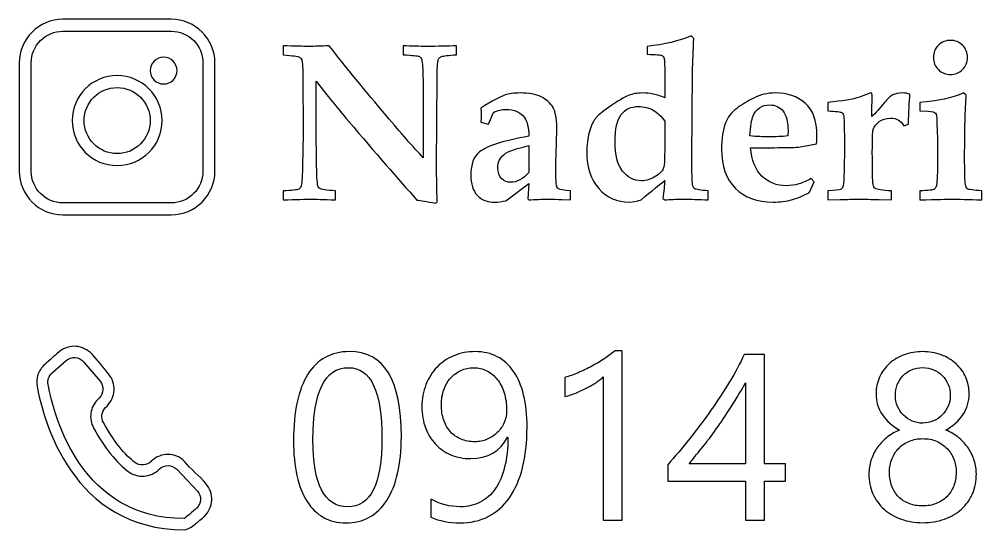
# Model space of a CAD drawing. Header units: millimetres. Extents: x -87 to 87, y -42 to 40.
# Drawn here: x -14.39 to 9.77, y -40.24 to -27.42 of the extents above; entities that cross this region are included whole.
import ezdxf

# ---------------------------------------------------------------- set-up
doc = ezdxf.new("R2010")
doc.units = ezdxf.units.MM
doc.header["$MEASUREMENT"] = 0
doc.layers.add('Layer 1', color=7, linetype='Continuous')

msp = doc.modelspace()

# ---------------------------------------------------------------- linework, layer by layer
at = {"layer": 'Layer 1', "color": 250}
for points, knots in [([(-10.5775, -32.3284), (-10.5775, -32.3284), (-13.2935, -32.3284), (-13.2935, -32.3284), (-13.5957, -32.3284), (-13.8701, -32.2052), (-14.0687, -32.007), (-14.2675, -31.8084), (-14.3909, -31.5338), (-14.3909, -31.2316), (-14.3909, -31.2316), (-14.3909, -28.5155), (-14.3909, -28.5155), (-14.3909, -28.2123), (-14.2677, -27.9375), (-14.0693, -27.7392), (-13.8705, -27.5406), (-13.5957, -27.4174), (-13.2935, -27.4174), (-13.2935, -27.4174), (-10.5775, -27.4174), (-10.5775, -27.4174), (-10.2749, -27.4174), (-10.0004, -27.5406), (-9.8019, -27.7389), (-9.6029, -27.938), (-9.48, -28.2128), (-9.48, -28.5155), (-9.48, -28.5155), (-9.48, -31.2316), (-9.48, -31.2316), (-9.48, -31.5342), (-9.6031, -31.8087), (-9.8015, -32.007), (-10.0005, -32.2054), (-10.2749, -32.3284), (-10.5775, -32.3284)], [0, 0, 0, 0, 0.0833333, 0.0833333, 0.0833333, 0.1666667, 0.1666667, 0.1666667, 0.25, 0.25, 0.25, 0.3333333, 0.3333333, 0.3333333, 0.4166667, 0.4166667, 0.4166667, 0.5, 0.5, 0.5, 0.5833333, 0.5833333, 0.5833333, 0.6666667, 0.6666667, 0.6666667, 0.75, 0.75, 0.75, 0.8333333, 0.8333333, 0.8333333, 0.9166667, 0.9166667, 0.9166667, 1, 1, 1, 1]), ([(-13.2935, -32.0286), (-13.2935, -32.0286), (-10.5775, -32.0286), (-10.5775, -32.0286), (-10.357, -32.0286), (-10.1573, -31.9395), (-10.0132, -31.7954), (-9.8692, -31.651), (-9.7796, -31.4515), (-9.7796, -31.2316), (-9.7796, -31.2316), (-9.7796, -28.5155), (-9.7796, -28.5155), (-9.7796, -28.2948), (-9.8689, -28.0947), (-10.013, -27.9506), (-10.1571, -27.8065), (-10.357, -27.7171), (-10.5775, -27.7171), (-10.5775, -27.7171), (-13.2935, -27.7171), (-13.2935, -27.7171), (-13.514, -27.7171), (-13.7135, -27.8065), (-13.8575, -27.9504), (-14.0016, -28.0952), (-14.0912, -28.295), (-14.0912, -28.5155), (-14.0912, -28.5155), (-14.0912, -31.2316), (-14.0912, -31.2316), (-14.0912, -31.4519), (-14.0018, -31.6512), (-13.8578, -31.7952), (-13.7137, -31.939), (-13.5139, -32.0286), (-13.2935, -32.0286)], [0, 0, 0, 0, 0.0833333, 0.0833333, 0.0833333, 0.1666667, 0.1666667, 0.1666667, 0.25, 0.25, 0.25, 0.3333333, 0.3333333, 0.3333333, 0.4166667, 0.4166667, 0.4166667, 0.5, 0.5, 0.5, 0.5833333, 0.5833333, 0.5833333, 0.6666667, 0.6666667, 0.6666667, 0.75, 0.75, 0.75, 0.8333333, 0.8333333, 0.8333333, 0.9166667, 0.9166667, 0.9166667, 1, 1, 1, 1]), ([(1.8127, -29.3868), (1.8127, -29.3868), (1.8127, -28.9122), (1.8127, -28.9122), (1.8127, -28.6175), (1.8061, -28.4461), (1.7939, -28.3991), (1.7844, -28.3642), (1.7666, -28.3397), (1.7392, -28.3265), (1.7129, -28.3124), (1.5886, -28.303), (1.3664, -28.2974), (1.3664, -28.2974), (1.3664, -28.0996), (1.3664, -28.0996), (1.8052, -28.0516), (2.1724, -27.9631), (2.4699, -27.8341), (2.4699, -27.8341), (2.5415, -27.9), (2.5415, -27.9), (2.5236, -28.1966), (2.5132, -28.4772), (2.5095, -28.7418), (2.5095, -28.7418), (2.4906, -30.9075), (2.4906, -30.9075), (2.4906, -31.27), (2.4972, -31.4903), (2.5104, -31.5694), (2.517, -31.6193), (2.5358, -31.6532), (2.5641, -31.673), (2.5923, -31.6918), (2.7053, -31.7097), (2.9031, -31.7267), (2.9031, -31.7267), (2.9031, -31.9526), (2.9031, -31.9526), (2.678, -31.9413), (2.4577, -31.9357), (2.2439, -31.9357), (2.0886, -31.9357), (1.9436, -31.9413), (1.8089, -31.9526), (1.8089, -31.9526), (1.7618, -31.9197), (1.7618, -31.9197), (1.7854, -31.7333), (1.8023, -31.5835), (1.8127, -31.4696), (1.6875, -31.5628), (1.4878, -31.7238), (1.2148, -31.9517), (1.1093, -31.9903), (1.0114, -32.0091), (0.9191, -32.0091), (0.614, -32.0091), (0.3598, -31.8952), (0.1574, -31.6683), (-0.046, -31.4414), (-0.1477, -31.1391), (-0.1477, -30.7615), (-0.1477, -30.5779), (-0.127, -30.4112), (-0.0856, -30.2615), (-0.0441, -30.1109), (0.0048, -29.9988), (0.0604, -29.9235), (0.1169, -29.8472), (0.2289, -29.7512), (0.3984, -29.6335), (0.6282, -29.4734), (0.7958, -29.3727), (0.9012, -29.3312), (1.0067, -29.2898), (1.1225, -29.2691), (1.2477, -29.2691), (1.3372, -29.2691), (1.4295, -29.2785), (1.5236, -29.2983), (1.6168, -29.3171), (1.7138, -29.3463), (1.8127, -29.3868)], [0, 0, 0, 0, 0.0357143, 0.0357143, 0.0357143, 0.0714286, 0.0714286, 0.0714286, 0.1071429, 0.1071429, 0.1071429, 0.1428571, 0.1428571, 0.1428571, 0.1785714, 0.1785714, 0.1785714, 0.2142857, 0.2142857, 0.2142857, 0.25, 0.25, 0.25, 0.2857143, 0.2857143, 0.2857143, 0.3214286, 0.3214286, 0.3214286, 0.3571429, 0.3571429, 0.3571429, 0.3928571, 0.3928571, 0.3928571, 0.4285714, 0.4285714, 0.4285714, 0.4642857, 0.4642857, 0.4642857, 0.5, 0.5, 0.5, 0.5357143, 0.5357143, 0.5357143, 0.5714286, 0.5714286, 0.5714286, 0.6071429, 0.6071429, 0.6071429, 0.6428571, 0.6428571, 0.6428571, 0.6785714, 0.6785714, 0.6785714, 0.7142857, 0.7142857, 0.7142857, 0.75, 0.75, 0.75, 0.7857143, 0.7857143, 0.7857143, 0.8214286, 0.8214286, 0.8214286, 0.8571429, 0.8571429, 0.8571429, 0.8928571, 0.8928571, 0.8928571, 0.9285714, 0.9285714, 0.9285714, 0.9642857, 0.9642857, 0.9642857, 1, 1, 1, 1]), ([(8.9839, -27.9471), (9.1016, -27.9471), (9.2024, -27.9885), (9.2862, -28.0723), (9.37, -28.1561), (9.4114, -28.2578), (9.4114, -28.3774), (9.4114, -28.496), (9.37, -28.5968), (9.2862, -28.6806), (9.2024, -28.7644), (9.1007, -28.8058), (8.9811, -28.8058), (8.8625, -28.8058), (8.7617, -28.7644), (8.6779, -28.6806), (8.5941, -28.5968), (8.5527, -28.496), (8.5527, -28.3774), (8.5527, -28.2578), (8.5941, -28.1561), (8.6779, -28.0723), (8.7617, -27.9885), (8.8634, -27.9471), (8.9839, -27.9471)], [0, 0, 0, 0, 0.125, 0.125, 0.125, 0.25, 0.25, 0.25, 0.375, 0.375, 0.375, 0.5, 0.5, 0.5, 0.625, 0.625, 0.625, 0.75, 0.75, 0.75, 0.875, 0.875, 0.875, 1, 1, 1, 1]), ([(-7.7689, -31.9526), (-7.7689, -31.9526), (-7.7689, -31.7267), (-7.7689, -31.7267), (-7.5458, -31.7172), (-7.4149, -31.7022), (-7.3763, -31.6824), (-7.3508, -31.6673), (-7.332, -31.6438), (-7.3188, -31.6108), (-7.2991, -31.5666), (-7.2859, -31.4103), (-7.2812, -31.1429), (-7.2708, -30.7003), (-7.2661, -30.3661), (-7.2661, -30.141), (-7.2661, -30.141), (-7.2717, -28.9697), (-7.2717, -28.9697), (-7.2717, -28.6599), (-7.2812, -28.481), (-7.3019, -28.4329), (-7.3122, -28.4056), (-7.3301, -28.3849), (-7.3537, -28.3727), (-7.3904, -28.3501), (-7.5288, -28.3294), (-7.7689, -28.3087), (-7.7689, -28.3087), (-7.7689, -28.0827), (-7.7689, -28.0827), (-7.4827, -28.094), (-7.2699, -28.0996), (-7.1324, -28.0996), (-6.9799, -28.0996), (-6.8066, -28.094), (-6.6126, -28.0827), (-6.188, -28.6241), (-5.7078, -29.2126), (-5.172, -29.8463), (-4.8151, -30.271), (-4.5082, -30.6203), (-4.2492, -30.8971), (-4.2492, -30.8971), (-4.2492, -29.8002), (-4.2492, -29.8002), (-4.2492, -29.384), (-4.253, -29.0252), (-4.2605, -28.7239), (-4.268, -28.545), (-4.2822, -28.4348), (-4.3048, -28.3943), (-4.3161, -28.3727), (-4.3358, -28.3567), (-4.365, -28.3473), (-4.3952, -28.3378), (-4.5242, -28.3256), (-4.752, -28.3087), (-4.752, -28.3087), (-4.752, -28.0827), (-4.752, -28.0827), (-4.5524, -28.094), (-4.3537, -28.0996), (-4.1551, -28.0996), (-3.8839, -28.0996), (-3.6391, -28.094), (-3.4187, -28.0827), (-3.4187, -28.0827), (-3.4187, -28.3087), (-3.4187, -28.3087), (-3.624, -28.3218), (-3.7473, -28.336), (-3.7888, -28.3529), (-3.8133, -28.3623), (-3.8321, -28.3746), (-3.8471, -28.3915), (-3.8613, -28.4085), (-3.8726, -28.4292), (-3.8801, -28.4555), (-3.8923, -28.4998), (-3.8999, -28.641), (-3.9018, -28.8811), (-3.9018, -28.8811), (-3.9102, -29.9875), (-3.9102, -29.9875), (-3.9102, -29.9875), (-3.9159, -31.1014), (-3.9159, -31.1014), (-3.9159, -31.4009), (-3.9102, -31.6994), (-3.8989, -31.9978), (-3.8989, -31.9978), (-3.9347, -32.0365), (-3.9347, -32.0365), (-4.1588, -31.996), (-4.3161, -31.9696), (-4.4083, -31.9564), (-4.881, -31.4329), (-5.4516, -30.7747), (-6.1202, -29.9838), (-6.4582, -29.5826), (-6.7303, -29.2455), (-6.9384, -28.9725), (-6.9384, -28.9725), (-6.9384, -30.045), (-6.9384, -30.045), (-6.9384, -30.3369), (-6.9347, -30.689), (-6.9271, -31.1005), (-6.9215, -31.4037), (-6.9092, -31.5788), (-6.8885, -31.625), (-6.881, -31.6447), (-6.8678, -31.6608), (-6.848, -31.6711), (-6.8132, -31.6918), (-6.6814, -31.7097), (-6.4526, -31.7267), (-6.4526, -31.7267), (-6.4526, -31.9526), (-6.4526, -31.9526), (-6.7482, -31.9413), (-6.9601, -31.9357), (-7.0872, -31.9357), (-7.1936, -31.9357), (-7.4205, -31.9413), (-7.7689, -31.9526)], [0, 0, 0, 0, 0.0238095, 0.0238095, 0.0238095, 0.047619, 0.047619, 0.047619, 0.0714286, 0.0714286, 0.0714286, 0.0952381, 0.0952381, 0.0952381, 0.1190476, 0.1190476, 0.1190476, 0.1428571, 0.1428571, 0.1428571, 0.1666667, 0.1666667, 0.1666667, 0.1904762, 0.1904762, 0.1904762, 0.2142857, 0.2142857, 0.2142857, 0.2380952, 0.2380952, 0.2380952, 0.2619048, 0.2619048, 0.2619048, 0.2857143, 0.2857143, 0.2857143, 0.3095238, 0.3095238, 0.3095238, 0.3333333, 0.3333333, 0.3333333, 0.3571429, 0.3571429, 0.3571429, 0.3809524, 0.3809524, 0.3809524, 0.4047619, 0.4047619, 0.4047619, 0.4285714, 0.4285714, 0.4285714, 0.452381, 0.452381, 0.452381, 0.4761905, 0.4761905, 0.4761905, 0.5, 0.5, 0.5, 0.5238095, 0.5238095, 0.5238095, 0.547619, 0.547619, 0.547619, 0.5714286, 0.5714286, 0.5714286, 0.5952381, 0.5952381, 0.5952381, 0.6190476, 0.6190476, 0.6190476, 0.6428571, 0.6428571, 0.6428571, 0.6666667, 0.6666667, 0.6666667, 0.6904762, 0.6904762, 0.6904762, 0.7142857, 0.7142857, 0.7142857, 0.7380952, 0.7380952, 0.7380952, 0.7619048, 0.7619048, 0.7619048, 0.7857143, 0.7857143, 0.7857143, 0.8095238, 0.8095238, 0.8095238, 0.8333333, 0.8333333, 0.8333333, 0.8571429, 0.8571429, 0.8571429, 0.8809524, 0.8809524, 0.8809524, 0.9047619, 0.9047619, 0.9047619, 0.9285714, 0.9285714, 0.9285714, 0.952381, 0.952381, 0.952381, 0.9761905, 0.9761905, 0.9761905, 1, 1, 1, 1]), ([(-10.4314, -28.7058), (-10.4314, -28.7984), (-10.4695, -28.8829), (-10.5302, -28.9436), (-10.5908, -29.0044), (-10.675, -29.0424), (-10.768, -29.0424), (-10.8606, -29.0424), (-10.945, -29.0044), (-11.0056, -28.9436), (-11.0663, -28.8829), (-11.1044, -28.7984), (-11.1044, -28.7058), (-11.1044, -28.6134), (-11.0665, -28.5286), (-11.0058, -28.468), (-10.9444, -28.4074), (-10.8606, -28.3695), (-10.768, -28.3695), (-10.6752, -28.3695), (-10.5908, -28.4073), (-10.5302, -28.468), (-10.4695, -28.5286), (-10.4314, -28.6129), (-10.4314, -28.7058)], [0, 0, 0, 0, 0.125, 0.125, 0.125, 0.25, 0.25, 0.25, 0.375, 0.375, 0.375, 0.5, 0.5, 0.5, 0.625, 0.625, 0.625, 0.75, 0.75, 0.75, 0.875, 0.875, 0.875, 1, 1, 1, 1]), ([(-10.8047, -29.9613), (-10.8047, -30.2733), (-10.9312, -30.5558), (-11.1353, -30.7599), (-11.3403, -30.9639), (-11.6229, -31.0906), (-11.9344, -31.0906), (-12.2461, -31.0906), (-12.5289, -30.9639), (-12.7329, -30.7599), (-12.937, -30.5558), (-13.0635, -30.2733), (-13.0635, -29.9613), (-13.0635, -29.6495), (-12.937, -29.3671), (-12.7329, -29.163), (-12.5289, -28.959), (-12.2461, -28.8324), (-11.9344, -28.8324), (-11.6224, -28.8324), (-11.3396, -28.9588), (-11.1353, -29.163), (-10.9312, -29.3676), (-10.8047, -29.65), (-10.8047, -29.9613)], [0, 0, 0, 0, 0.125, 0.125, 0.125, 0.25, 0.25, 0.25, 0.375, 0.375, 0.375, 0.5, 0.5, 0.5, 0.625, 0.625, 0.625, 0.75, 0.75, 0.75, 0.875, 0.875, 0.875, 1, 1, 1, 1]), ([(-11.3469, -30.5482), (-11.1973, -30.3981), (-11.1044, -30.1907), (-11.1044, -29.9613), (-11.1044, -29.7318), (-11.1971, -29.5244), (-11.3466, -29.3749), (-11.4972, -29.2249), (-11.7051, -29.1322), (-11.9344, -29.1322), (-12.1635, -29.1322), (-12.3711, -29.2251), (-12.5211, -29.3749), (-12.6709, -29.5247), (-12.7638, -29.732), (-12.7638, -29.9613), (-12.7638, -30.1907), (-12.6709, -30.3981), (-12.5211, -30.548), (-12.3711, -30.6978), (-12.1635, -30.7908), (-11.9344, -30.7908), (-11.7049, -30.7908), (-11.4969, -30.698), (-11.3469, -30.5482)], [0, 0, 0, 0, 0.125, 0.125, 0.125, 0.25, 0.25, 0.25, 0.375, 0.375, 0.375, 0.5, 0.5, 0.5, 0.625, 0.625, 0.625, 0.75, 0.75, 0.75, 0.875, 0.875, 0.875, 1, 1, 1, 1]), ([(-0.5545, -31.7267), (-0.5545, -31.7267), (-0.5545, -31.9526), (-0.5545, -31.9526), (-0.5545, -31.9526), (-0.7682, -31.9442), (-0.7682, -31.9442), (-0.8812, -31.9385), (-0.9933, -31.9357), (-1.1063, -31.9357), (-1.2805, -31.9357), (-1.4452, -31.9413), (-1.6005, -31.9526), (-1.6005, -31.9526), (-1.6278, -31.9225), (-1.6278, -31.9225), (-1.6278, -31.9225), (-1.5996, -31.5421), (-1.5996, -31.5421), (-1.5996, -31.5421), (-2.1739, -31.9734), (-2.1739, -31.9734), (-2.2766, -31.9969), (-2.3679, -32.0091), (-2.447, -32.0091), (-2.641, -32.0091), (-2.7916, -31.9508), (-2.898, -31.8349), (-3.0044, -31.7191), (-3.0572, -31.5506), (-3.0572, -31.3274), (-3.0572, -31.0534), (-2.9847, -30.8604), (-2.8397, -30.7483), (-2.6532, -30.6015), (-2.2399, -30.4696), (-1.5996, -30.3538), (-1.6033, -30.1372), (-1.641, -29.98), (-1.7116, -29.883), (-1.8124, -29.7484), (-1.9677, -29.6815), (-2.1777, -29.6815), (-2.2276, -29.6815), (-2.2775, -29.6872), (-2.3302, -29.6994), (-2.382, -29.7116), (-2.4348, -29.7295), (-2.4875, -29.7559), (-2.4875, -29.7559), (-2.6108, -30.0487), (-2.6108, -30.0487), (-2.6108, -30.0487), (-2.8029, -30.0017), (-2.8029, -30.0017), (-2.8029, -30.0017), (-2.7973, -29.8783), (-2.7973, -29.8783), (-2.7973, -29.8783), (-2.8001, -29.7568), (-2.8001, -29.7568), (-2.8001, -29.7568), (-2.8029, -29.6467), (-2.8029, -29.6467), (-2.5214, -29.4725), (-2.3189, -29.3623), (-2.1956, -29.319), (-2.1061, -29.286), (-1.9809, -29.2691), (-1.8208, -29.2691), (-1.6033, -29.2691), (-1.4274, -29.302), (-1.2908, -29.367), (-1.1552, -29.4329), (-1.0554, -29.5214), (-0.9933, -29.6344), (-0.9302, -29.7465), (-0.8991, -29.9103), (-0.8991, -30.1259), (-0.8991, -30.2163), (-0.9029, -30.3774), (-0.9104, -30.6099), (-0.9179, -30.8491), (-0.9217, -31.0421), (-0.9217, -31.1871), (-0.9217, -31.4178), (-0.9151, -31.5581), (-0.9019, -31.608), (-0.8954, -31.6372), (-0.8775, -31.6598), (-0.8483, -31.6768), (-0.82, -31.6937), (-0.7221, -31.7097), (-0.5545, -31.7267)], [0, 0, 0, 0, 0.0322581, 0.0322581, 0.0322581, 0.0645161, 0.0645161, 0.0645161, 0.0967742, 0.0967742, 0.0967742, 0.1290323, 0.1290323, 0.1290323, 0.1612903, 0.1612903, 0.1612903, 0.1935484, 0.1935484, 0.1935484, 0.2258065, 0.2258065, 0.2258065, 0.2580645, 0.2580645, 0.2580645, 0.2903226, 0.2903226, 0.2903226, 0.3225806, 0.3225806, 0.3225806, 0.3548387, 0.3548387, 0.3548387, 0.3870968, 0.3870968, 0.3870968, 0.4193548, 0.4193548, 0.4193548, 0.4516129, 0.4516129, 0.4516129, 0.483871, 0.483871, 0.483871, 0.516129, 0.516129, 0.516129, 0.5483871, 0.5483871, 0.5483871, 0.5806452, 0.5806452, 0.5806452, 0.6129032, 0.6129032, 0.6129032, 0.6451613, 0.6451613, 0.6451613, 0.6774194, 0.6774194, 0.6774194, 0.7096774, 0.7096774, 0.7096774, 0.7419355, 0.7419355, 0.7419355, 0.7741935, 0.7741935, 0.7741935, 0.8064516, 0.8064516, 0.8064516, 0.8387097, 0.8387097, 0.8387097, 0.8709677, 0.8709677, 0.8709677, 0.9032258, 0.9032258, 0.9032258, 0.9354839, 0.9354839, 0.9354839, 0.9677419, 0.9677419, 0.9677419, 1, 1, 1, 1]), ([(5.484, -31.4169), (5.484, -31.4169), (5.5631, -31.4979), (5.5631, -31.4979), (5.5631, -31.4979), (5.4398, -31.7615), (5.4398, -31.7615), (5.307, -31.8444), (5.1648, -31.9056), (5.0132, -31.947), (4.8616, -31.9884), (4.7006, -32.0091), (4.5292, -32.0091), (4.1281, -32.0091), (3.8127, -31.8924), (3.582, -31.6598), (3.3513, -31.4272), (3.2355, -31.1005), (3.2355, -30.6787), (3.2355, -30.4122), (3.2694, -30.1919), (3.3372, -30.0167), (3.3927, -29.8755), (3.4831, -29.7578), (3.6093, -29.6636), (3.7355, -29.5695), (3.8805, -29.4809), (4.0453, -29.3962), (4.21, -29.3115), (4.3908, -29.2691), (4.5876, -29.2691), (4.8899, -29.2691), (5.1385, -29.3538), (5.3353, -29.5224), (5.532, -29.6909), (5.6309, -29.9621), (5.6309, -30.3359), (5.6309, -30.3821), (5.6271, -30.4517), (5.6196, -30.5459), (5.6196, -30.5459), (5.1676, -30.6278), (5.1676, -30.6278), (5.0283, -30.6372), (4.8268, -30.6419), (4.5622, -30.6419), (4.5622, -30.6419), (3.9643, -30.6419), (3.9643, -30.6419), (3.9916, -30.9583), (4.0867, -31.1965), (4.2486, -31.3566), (4.4097, -31.5167), (4.6159, -31.5967), (4.8663, -31.5967), (4.9709, -31.5967), (5.0744, -31.5817), (5.178, -31.5515), (5.2806, -31.5205), (5.3823, -31.4762), (5.484, -31.4169)], [0, 0, 0, 0, 0.05, 0.05, 0.05, 0.1, 0.1, 0.1, 0.15, 0.15, 0.15, 0.2, 0.2, 0.2, 0.25, 0.25, 0.25, 0.3, 0.3, 0.3, 0.35, 0.35, 0.35, 0.4, 0.4, 0.4, 0.45, 0.45, 0.45, 0.5, 0.5, 0.5, 0.55, 0.55, 0.55, 0.6, 0.6, 0.6, 0.65, 0.65, 0.65, 0.7, 0.7, 0.7, 0.75, 0.75, 0.75, 0.8, 0.8, 0.8, 0.85, 0.85, 0.85, 0.9, 0.9, 0.9, 0.95, 0.95, 0.95, 1, 1, 1, 1]), ([(5.9021, -31.9526), (5.9021, -31.9526), (5.9021, -31.7267), (5.9021, -31.7267), (6.0876, -31.7172), (6.194, -31.7069), (6.2213, -31.6937), (6.243, -31.6824), (6.2608, -31.6655), (6.2731, -31.641), (6.2938, -31.5967), (6.3051, -31.4997), (6.3089, -31.3491), (6.3164, -31.0798), (6.3202, -30.8359), (6.3202, -30.6146), (6.3202, -30.19), (6.3145, -29.9376), (6.3032, -29.8595), (6.2985, -29.8133), (6.2816, -29.7804), (6.2543, -29.7606), (6.2269, -29.7418), (6.1092, -29.7286), (5.9021, -29.7211), (5.9021, -29.7211), (5.9021, -29.5064), (5.9021, -29.5064), (6.2731, -29.4706), (6.5386, -29.4273), (6.6987, -29.3755), (6.6987, -29.3755), (6.9821, -29.2691), (6.9821, -29.2691), (7.0075, -29.2691), (7.0207, -29.287), (7.0207, -29.3218), (7.0207, -29.3218), (7.0188, -29.3604), (7.0188, -29.3604), (7.0122, -29.4762), (7.0094, -29.6429), (7.0094, -29.8604), (7.1026, -29.77), (7.2053, -29.6561), (7.3183, -29.5177), (7.4021, -29.415), (7.4755, -29.3472), (7.5377, -29.3162), (7.5998, -29.2851), (7.6827, -29.2691), (7.7862, -29.2691), (7.8446, -29.2691), (7.9039, -29.2794), (7.9642, -29.2992), (7.9473, -29.4838), (7.936, -29.7342), (7.9303, -30.0516), (7.9303, -30.0516), (7.8079, -30.0949), (7.8079, -30.0949), (7.7655, -30.0233), (7.7194, -29.9734), (7.6695, -29.9452), (7.6196, -29.916), (7.5546, -29.9018), (7.4746, -29.9018), (7.3653, -29.9018), (7.2712, -29.9301), (7.193, -29.9875), (7.1149, -30.045), (7.064, -30.1099), (7.0424, -30.1843), (7.0282, -30.2389), (7.0207, -30.4273), (7.0207, -30.7474), (7.0207, -31.2144), (7.0273, -31.4866), (7.0395, -31.5638), (7.0471, -31.6156), (7.064, -31.6504), (7.0913, -31.6683), (7.1328, -31.6965), (7.2693, -31.7154), (7.5009, -31.7267), (7.5009, -31.7267), (7.5009, -31.9526), (7.5009, -31.9526), (7.5009, -31.9526), (7.193, -31.9442), (7.193, -31.9442), (6.9972, -31.9385), (6.8277, -31.9357), (6.6846, -31.9357), (6.5499, -31.9357), (6.3917, -31.9385), (6.2128, -31.9442), (6.2128, -31.9442), (5.9021, -31.9526), (5.9021, -31.9526)], [0, 0, 0, 0, 0.030303, 0.030303, 0.030303, 0.0606061, 0.0606061, 0.0606061, 0.0909091, 0.0909091, 0.0909091, 0.1212121, 0.1212121, 0.1212121, 0.1515152, 0.1515152, 0.1515152, 0.1818182, 0.1818182, 0.1818182, 0.2121212, 0.2121212, 0.2121212, 0.2424242, 0.2424242, 0.2424242, 0.2727273, 0.2727273, 0.2727273, 0.3030303, 0.3030303, 0.3030303, 0.3333333, 0.3333333, 0.3333333, 0.3636364, 0.3636364, 0.3636364, 0.3939394, 0.3939394, 0.3939394, 0.4242424, 0.4242424, 0.4242424, 0.4545455, 0.4545455, 0.4545455, 0.4848485, 0.4848485, 0.4848485, 0.5151515, 0.5151515, 0.5151515, 0.5454545, 0.5454545, 0.5454545, 0.5757576, 0.5757576, 0.5757576, 0.6060606, 0.6060606, 0.6060606, 0.6363636, 0.6363636, 0.6363636, 0.6666667, 0.6666667, 0.6666667, 0.6969697, 0.6969697, 0.6969697, 0.7272727, 0.7272727, 0.7272727, 0.7575758, 0.7575758, 0.7575758, 0.7878788, 0.7878788, 0.7878788, 0.8181818, 0.8181818, 0.8181818, 0.8484848, 0.8484848, 0.8484848, 0.8787879, 0.8787879, 0.8787879, 0.9090909, 0.9090909, 0.9090909, 0.9393939, 0.9393939, 0.9393939, 0.969697, 0.969697, 0.969697, 1, 1, 1, 1]), ([(8.2137, -31.9526), (8.2137, -31.9526), (8.2137, -31.7267), (8.2137, -31.7267), (8.4227, -31.7191), (8.5432, -31.7069), (8.5753, -31.6881), (8.6082, -31.6692), (8.6289, -31.6184), (8.6374, -31.5336), (8.6525, -31.4178), (8.66, -31.1617), (8.66, -30.7662), (8.66, -30.5958), (8.6572, -30.4376), (8.6515, -30.2917), (8.6515, -30.2917), (8.6431, -29.9696), (8.6431, -29.9696), (8.6431, -29.8623), (8.6318, -29.7973), (8.6092, -29.7719), (8.5856, -29.7474), (8.5235, -29.7333), (8.4218, -29.7295), (8.4218, -29.7295), (8.2137, -29.7211), (8.2137, -29.7211), (8.2137, -29.7211), (8.2137, -29.5064), (8.2137, -29.5064), (8.6572, -29.4725), (9.0216, -29.3934), (9.3088, -29.2691), (9.3088, -29.2691), (9.3775, -29.3246), (9.3775, -29.3246), (9.3511, -29.6768), (9.338, -30.189), (9.338, -30.8613), (9.338, -31.2502), (9.3445, -31.4856), (9.3568, -31.5666), (9.3662, -31.6231), (9.3832, -31.6598), (9.4076, -31.6768), (9.4321, -31.6937), (9.5526, -31.7097), (9.7673, -31.7267), (9.7673, -31.7267), (9.7673, -31.9526), (9.7673, -31.9526), (9.4359, -31.9413), (9.1788, -31.9357), (8.9971, -31.9357), (8.9001, -31.9357), (8.6393, -31.9413), (8.2137, -31.9526)], [0, 0, 0, 0, 0.0526316, 0.0526316, 0.0526316, 0.1052632, 0.1052632, 0.1052632, 0.1578947, 0.1578947, 0.1578947, 0.2105263, 0.2105263, 0.2105263, 0.2631579, 0.2631579, 0.2631579, 0.3157895, 0.3157895, 0.3157895, 0.3684211, 0.3684211, 0.3684211, 0.4210526, 0.4210526, 0.4210526, 0.4736842, 0.4736842, 0.4736842, 0.5263158, 0.5263158, 0.5263158, 0.5789474, 0.5789474, 0.5789474, 0.6315789, 0.6315789, 0.6315789, 0.6842105, 0.6842105, 0.6842105, 0.7368421, 0.7368421, 0.7368421, 0.7894737, 0.7894737, 0.7894737, 0.8421053, 0.8421053, 0.8421053, 0.8947368, 0.8947368, 0.8947368, 0.9473684, 0.9473684, 0.9473684, 1, 1, 1, 1]), ([(1.8127, -29.9762), (1.7261, -29.8519), (1.6281, -29.7606), (1.518, -29.6994), (1.4078, -29.6382), (1.2854, -29.6081), (1.1507, -29.6081), (0.9624, -29.6081), (0.8165, -29.6759), (0.7157, -29.8115), (0.615, -29.947), (0.5641, -30.174), (0.5641, -30.4932), (0.5641, -30.8218), (0.6263, -31.0666), (0.7506, -31.2286), (0.8739, -31.3915), (1.033, -31.4724), (1.2261, -31.4724), (1.356, -31.4724), (1.4765, -31.4348), (1.5876, -31.3594), (1.6988, -31.2832), (1.7647, -31.2144), (1.7835, -31.1513), (1.8033, -31.0892), (1.8127, -30.851), (1.8127, -30.4376), (1.8127, -30.4376), (1.8127, -29.9762), (1.8127, -29.9762)], [0, 0, 0, 0, 0.1, 0.1, 0.1, 0.2, 0.2, 0.2, 0.3, 0.3, 0.3, 0.4, 0.4, 0.4, 0.5, 0.5, 0.5, 0.6, 0.6, 0.6, 0.7, 0.7, 0.7, 0.8, 0.8, 0.8, 0.9, 0.9, 0.9, 1, 1, 1, 1]), ([(3.9473, -30.3482), (4.1131, -30.3632), (4.2788, -30.3708), (4.4445, -30.3708), (4.5895, -30.3708), (4.742, -30.3632), (4.9021, -30.3482), (4.9021, -30.3482), (4.9049, -30.2182), (4.9049, -30.2182), (4.9049, -29.9932), (4.8635, -29.8284), (4.7807, -29.7239), (4.6978, -29.6203), (4.5857, -29.5685), (4.4445, -29.5685), (4.3447, -29.5685), (4.259, -29.593), (4.1874, -29.642), (4.1159, -29.69), (4.0622, -29.7587), (4.0274, -29.8463), (3.9925, -29.9348), (3.9662, -30.1024), (3.9473, -30.3482)], [0, 0, 0, 0, 0.125, 0.125, 0.125, 0.25, 0.25, 0.25, 0.375, 0.375, 0.375, 0.5, 0.5, 0.5, 0.625, 0.625, 0.625, 0.75, 0.75, 0.75, 0.875, 0.875, 0.875, 1, 1, 1, 1]), ([(-1.5996, -30.5911), (-1.9235, -30.6608), (-2.1353, -30.737), (-2.2323, -30.819), (-2.3302, -30.9009), (-2.3792, -31.011), (-2.3792, -31.1495), (-2.3792, -31.2625), (-2.3481, -31.351), (-2.2851, -31.415), (-2.2229, -31.48), (-2.1429, -31.512), (-2.0478, -31.512), (-1.9018, -31.512), (-1.7521, -31.4301), (-1.5996, -31.2662), (-1.5996, -31.2662), (-1.5996, -30.5911), (-1.5996, -30.5911)], [0, 0, 0, 0, 0.1666667, 0.1666667, 0.1666667, 0.3333333, 0.3333333, 0.3333333, 0.5, 0.5, 0.5, 0.6666667, 0.6666667, 0.6666667, 0.8333333, 0.8333333, 0.8333333, 1, 1, 1, 1]), ([(-12.1864, -37.1279), (-12.1864, -37.1279), (-12.2251, -37.1664), (-12.2251, -37.1664), (-12.2754, -37.2159), (-12.3057, -37.2791), (-12.3151, -37.3453), (-12.3246, -37.4121), (-12.3129, -37.4825), (-12.2787, -37.5446), (-12.1414, -37.7935), (-12.0092, -37.9899), (-11.8869, -38.1443), (-11.7367, -38.334), (-11.6011, -38.4615), (-11.4888, -38.5467), (-11.427, -38.5936), (-11.3524, -38.6141), (-11.2794, -38.609), (-11.2063, -38.6038), (-11.135, -38.5729), (-11.0793, -38.5172), (-11.0793, -38.5172), (-11.0691, -38.5075), (-11.0691, -38.5075), (-10.9528, -38.3966), (-10.8022, -38.3422), (-10.6525, -38.3441), (-10.5025, -38.3459), (-10.3532, -38.404), (-10.2395, -38.5177), (-10.1086, -38.6962), (-9.8569, -38.8909), (-9.7107, -39.0736), (-9.6039, -39.1934), (-9.5543, -39.3449), (-9.5606, -39.4936), (-9.567, -39.6428), (-9.6292, -39.7901), (-9.7454, -39.9004), (-9.7454, -39.9004), (-9.7592, -39.9133), (-9.7592, -39.9133), (-9.8436, -39.9886), (-9.9313, -40.0629), (-10.0059, -40.1187), (-10.0999, -40.1889), (-10.1862, -40.2351), (-10.2499, -40.2351), (-11.6506, -40.2351), (-12.5356, -39.5496), (-13.0908, -38.7537), (-13.6388, -37.9682), (-13.861, -37.076), (-13.9421, -36.6412), (-13.9611, -36.5379), (-13.9529, -36.4337), (-13.9203, -36.3385), (-13.8877, -36.2432), (-13.8304, -36.156), (-13.7513, -36.0861), (-13.632, -35.9809), (-13.5132, -35.8737), (-13.3926, -35.7702), (-13.2686, -35.6653), (-13.1148, -35.6201), (-12.9656, -35.6311), (-12.8165, -35.6423), (-12.6713, -35.7098), (-12.5648, -35.8305), (-12.4455, -35.9424), (-12.2637, -36.187), (-12.149, -36.3229), (-12.0492, -36.4408), (-12.0034, -36.5877), (-12.01, -36.732), (-12.0166, -36.8765), (-12.076, -37.0192), (-12.1864, -37.1279)], [0, 0, 0, 0, 0.0384615, 0.0384615, 0.0384615, 0.0769231, 0.0769231, 0.0769231, 0.1153846, 0.1153846, 0.1153846, 0.1538462, 0.1538462, 0.1538462, 0.1923077, 0.1923077, 0.1923077, 0.2307692, 0.2307692, 0.2307692, 0.2692308, 0.2692308, 0.2692308, 0.3076923, 0.3076923, 0.3076923, 0.3461538, 0.3461538, 0.3461538, 0.3846154, 0.3846154, 0.3846154, 0.4230769, 0.4230769, 0.4230769, 0.4615385, 0.4615385, 0.4615385, 0.5, 0.5, 0.5, 0.5384615, 0.5384615, 0.5384615, 0.5769231, 0.5769231, 0.5769231, 0.6153846, 0.6153846, 0.6153846, 0.6538462, 0.6538462, 0.6538462, 0.6923077, 0.6923077, 0.6923077, 0.7307692, 0.7307692, 0.7307692, 0.7692308, 0.7692308, 0.7692308, 0.8076923, 0.8076923, 0.8076923, 0.8461538, 0.8461538, 0.8461538, 0.8846154, 0.8846154, 0.8846154, 0.9230769, 0.9230769, 0.9230769, 0.9615385, 0.9615385, 0.9615385, 1, 1, 1, 1]), ([(0.7441, -39.9912), (0.7441, -39.9912), (0.2691, -39.9912), (0.2691, -39.9912), (0.2691, -39.9912), (0.2691, -36.3981), (0.2691, -36.3981), (0.2325, -36.4347), (0.178, -36.4773), (0.1079, -36.5249), (0.0375, -36.5714), (-0.0416, -36.6189), (-0.1297, -36.6654), (-0.2178, -36.711), (-0.3108, -36.7545), (-0.4079, -36.7951), (-0.5059, -36.8366), (-0.6008, -36.8683), (-0.6939, -36.891), (-0.6939, -36.891), (-0.6939, -36.4101), (-0.6939, -36.4101), (-0.59, -36.3803), (-0.4791, -36.3417), (-0.3624, -36.2922), (-0.2445, -36.2427), (-0.1297, -36.1883), (-0.0169, -36.127), (0.0959, -36.0666), (0.2028, -36.0022), (0.3038, -35.9359), (0.4037, -35.8686), (0.4908, -35.8042), (0.565, -35.7399), (0.565, -35.7399), (0.7441, -35.7399), (0.7441, -35.7399), (0.7441, -35.7399), (0.7441, -39.9912), (0.7441, -39.9912)], [0, 0, 0, 0, 0.0769231, 0.0769231, 0.0769231, 0.1538462, 0.1538462, 0.1538462, 0.2307692, 0.2307692, 0.2307692, 0.3076923, 0.3076923, 0.3076923, 0.3846154, 0.3846154, 0.3846154, 0.4615385, 0.4615385, 0.4615385, 0.5384615, 0.5384615, 0.5384615, 0.6153846, 0.6153846, 0.6153846, 0.6923077, 0.6923077, 0.6923077, 0.7692308, 0.7692308, 0.7692308, 0.8461538, 0.8461538, 0.8461538, 0.9230769, 0.9230769, 0.9230769, 1, 1, 1, 1]), ([(-12.4225, -36.9668), (-12.4225, -36.9668), (-12.3838, -36.9283), (-12.3838, -36.9283), (-12.3254, -36.8706), (-12.294, -36.7956), (-12.2906, -36.7198), (-12.2871, -36.6438), (-12.3113, -36.5664), (-12.3636, -36.5045), (-12.3636, -36.5045), (-12.7767, -36.0148), (-12.7767, -36.0148), (-12.8322, -35.9524), (-12.9082, -35.9175), (-12.986, -35.9118), (-13.0648, -35.9059), (-13.1458, -35.9296), (-13.2105, -35.9842), (-13.2105, -35.9842), (-13.5655, -36.2968), (-13.5655, -36.2968), (-13.6067, -36.3327), (-13.6366, -36.3789), (-13.6539, -36.4293), (-13.6715, -36.4804), (-13.676, -36.5361), (-13.666, -36.5905), (-13.5888, -37.004), (-13.3781, -37.8515), (-12.8609, -38.593), (-12.351, -39.3238), (-11.5378, -39.9535), (-10.2499, -39.9535), (-10.2463, -39.9535), (-10.2229, -39.9295), (-10.1743, -39.8932), (-10.1067, -39.8426), (-10.0253, -39.7736), (-9.9463, -39.7032), (-9.9463, -39.7032), (-9.9375, -39.6952), (-9.9375, -39.6952), (-9.877, -39.637), (-9.8446, -39.56), (-9.8413, -39.4825), (-9.838, -39.4045), (-9.8633, -39.3252), (-9.918, -39.2628), (-9.918, -39.2628), (-10.4383, -38.7166), (-10.4383, -38.7166), (-10.4988, -38.6565), (-10.5775, -38.6256), (-10.6559, -38.6247), (-10.7346, -38.6238), (-10.814, -38.6525), (-10.8753, -38.711), (-10.8753, -38.711), (-10.8804, -38.716), (-10.8804, -38.716), (-10.9851, -38.8211), (-11.1208, -38.8798), (-11.2596, -38.8896), (-11.3978, -38.8993), (-11.5397, -38.8601), (-11.6583, -38.77), (-11.787, -38.6724), (-11.9405, -38.5287), (-12.1071, -38.3182), (-12.2396, -38.1509), (-12.3811, -37.9413), (-12.5252, -37.68), (-12.5893, -37.5634), (-12.6112, -37.4315), (-12.5934, -37.3056), (-12.5756, -37.1801), (-12.5177, -37.0602), (-12.4225, -36.9668)], [0, 0, 0, 0, 0.0384615, 0.0384615, 0.0384615, 0.0769231, 0.0769231, 0.0769231, 0.1153846, 0.1153846, 0.1153846, 0.1538462, 0.1538462, 0.1538462, 0.1923077, 0.1923077, 0.1923077, 0.2307692, 0.2307692, 0.2307692, 0.2692308, 0.2692308, 0.2692308, 0.3076923, 0.3076923, 0.3076923, 0.3461538, 0.3461538, 0.3461538, 0.3846154, 0.3846154, 0.3846154, 0.4230769, 0.4230769, 0.4230769, 0.4615385, 0.4615385, 0.4615385, 0.5, 0.5, 0.5, 0.5384615, 0.5384615, 0.5384615, 0.5769231, 0.5769231, 0.5769231, 0.6153846, 0.6153846, 0.6153846, 0.6538462, 0.6538462, 0.6538462, 0.6923077, 0.6923077, 0.6923077, 0.7307692, 0.7307692, 0.7307692, 0.7692308, 0.7692308, 0.7692308, 0.8076923, 0.8076923, 0.8076923, 0.8461538, 0.8461538, 0.8461538, 0.8846154, 0.8846154, 0.8846154, 0.9230769, 0.9230769, 0.9230769, 0.9615385, 0.9615385, 0.9615385, 1, 1, 1, 1]), ([(-4.7996, -37.8947), (-4.7996, -38.2421), (-4.8302, -38.551), (-4.8936, -38.8192), (-4.9559, -39.0884), (-5.047, -39.3151), (-5.1658, -39.4992), (-5.2846, -39.6843), (-5.4311, -39.8238), (-5.6043, -39.9199), (-5.7776, -40.0159), (-5.9735, -40.0634), (-6.1942, -40.0634), (-6.4031, -40.0634), (-6.5892, -40.0178), (-6.7525, -39.9258), (-6.9158, -39.8337), (-7.0534, -39.7002), (-7.1652, -39.524), (-7.2781, -39.3488), (-7.3632, -39.132), (-7.4206, -38.8766), (-7.479, -38.6202), (-7.5077, -38.3263), (-7.5077, -37.9956), (-7.5077, -37.6324), (-7.477, -37.3117), (-7.4166, -37.0336), (-7.3552, -36.7545), (-7.2661, -36.5218), (-7.1484, -36.3328), (-7.0306, -36.1448), (-6.8842, -36.0022), (-6.7089, -35.9062), (-6.5337, -35.8112), (-6.3338, -35.7627), (-6.1071, -35.7627), (-5.2351, -35.7627), (-4.7996, -36.4733), (-4.7996, -37.8947)], [0, 0, 0, 0, 0.0769231, 0.0769231, 0.0769231, 0.1538462, 0.1538462, 0.1538462, 0.2307692, 0.2307692, 0.2307692, 0.3076923, 0.3076923, 0.3076923, 0.3846154, 0.3846154, 0.3846154, 0.4615385, 0.4615385, 0.4615385, 0.5384615, 0.5384615, 0.5384615, 0.6153846, 0.6153846, 0.6153846, 0.6923077, 0.6923077, 0.6923077, 0.7692308, 0.7692308, 0.7692308, 0.8461538, 0.8461538, 0.8461538, 0.9230769, 0.9230769, 0.9230769, 1, 1, 1, 1]), ([(-1.645, -37.6622), (-1.645, -38.0432), (-1.6827, -38.3817), (-1.758, -38.6786), (-1.8331, -38.9756), (-1.943, -39.227), (-2.0885, -39.4329), (-2.233, -39.6388), (-2.4102, -39.7952), (-2.619, -39.903), (-2.8279, -40.0099), (-3.0654, -40.0634), (-3.3327, -40.0634), (-3.6069, -40.0634), (-3.8484, -40.0149), (-4.0572, -39.9189), (-4.0572, -39.9189), (-4.0572, -39.4636), (-4.0572, -39.4636), (-3.8276, -39.5933), (-3.5821, -39.6576), (-3.3209, -39.6576), (-3.1328, -39.6576), (-2.9655, -39.619), (-2.818, -39.5418), (-2.6695, -39.4645), (-2.5448, -39.3517), (-2.4419, -39.2042), (-2.3399, -39.0558), (-2.2617, -38.8737), (-2.2073, -38.6569), (-2.1529, -38.4411), (-2.1261, -38.1927), (-2.1261, -37.9115), (-2.1261, -37.9115), (-2.138, -37.9115), (-2.138, -37.9115), (-2.3152, -38.2699), (-2.625, -38.4481), (-3.0654, -38.4481), (-3.2436, -38.4481), (-3.4069, -38.4174), (-3.5555, -38.354), (-3.7049, -38.2917), (-3.8336, -38.2026), (-3.9415, -38.0878), (-4.0493, -37.9719), (-4.1334, -37.8354), (-4.1939, -37.6769), (-4.2532, -37.5186), (-4.2839, -37.3434), (-4.2839, -37.1524), (-4.2839, -36.9474), (-4.2503, -36.7595), (-4.183, -36.5892), (-4.1167, -36.4199), (-4.0236, -36.2734), (-3.9049, -36.1507), (-3.786, -36.028), (-3.6455, -35.9319), (-3.4822, -35.8647), (-3.3178, -35.7973), (-3.1398, -35.7627), (-2.9467, -35.7627), (-2.7378, -35.7627), (-2.5527, -35.8052), (-2.3914, -35.8893), (-2.2301, -35.9735), (-2.0945, -36.0963), (-1.9836, -36.2576), (-1.8737, -36.4189), (-1.7896, -36.6179), (-1.7312, -36.8535), (-1.6738, -37.089), (-1.645, -37.3593), (-1.645, -37.6622)], [0, 0, 0, 0, 0.04, 0.04, 0.04, 0.08, 0.08, 0.08, 0.12, 0.12, 0.12, 0.16, 0.16, 0.16, 0.2, 0.2, 0.2, 0.24, 0.24, 0.24, 0.28, 0.28, 0.28, 0.32, 0.32, 0.32, 0.36, 0.36, 0.36, 0.4, 0.4, 0.4, 0.44, 0.44, 0.44, 0.48, 0.48, 0.48, 0.52, 0.52, 0.52, 0.56, 0.56, 0.56, 0.6, 0.6, 0.6, 0.64, 0.64, 0.64, 0.68, 0.68, 0.68, 0.72, 0.72, 0.72, 0.76, 0.76, 0.76, 0.8, 0.8, 0.8, 0.84, 0.84, 0.84, 0.88, 0.88, 0.88, 0.92, 0.92, 0.92, 0.96, 0.96, 0.96, 1, 1, 1, 1]), ([(4.3105, -35.8329), (4.3105, -35.8329), (4.3105, -38.5787), (4.3105, -38.5787), (4.3105, -38.5787), (4.844, -38.5787), (4.844, -38.5787), (4.844, -38.5787), (4.844, -39.0142), (4.844, -39.0142), (4.844, -39.0142), (4.3105, -39.0142), (4.3105, -39.0142), (4.3105, -39.0142), (4.3105, -39.9912), (4.3105, -39.9912), (4.3105, -39.9912), (3.8413, -39.9912), (3.8413, -39.9912), (3.8413, -39.9912), (3.8413, -39.0142), (3.8413, -39.0142), (3.8413, -39.0142), (1.8864, -39.0142), (1.8864, -39.0142), (1.8864, -39.0142), (1.8864, -38.6024), (1.8864, -38.6024), (2.0685, -38.3976), (2.2516, -38.1778), (2.4377, -37.9452), (2.6228, -37.7126), (2.8, -37.4761), (2.9693, -37.2365), (3.1385, -36.997), (3.2949, -36.7575), (3.4394, -36.5189), (3.5829, -36.2793), (3.7047, -36.0517), (3.8037, -35.8329), (3.8037, -35.8329), (4.3105, -35.8329), (4.3105, -35.8329)], [0, 0, 0, 0, 0.0714286, 0.0714286, 0.0714286, 0.1428571, 0.1428571, 0.1428571, 0.2142857, 0.2142857, 0.2142857, 0.2857143, 0.2857143, 0.2857143, 0.3571429, 0.3571429, 0.3571429, 0.4285714, 0.4285714, 0.4285714, 0.5, 0.5, 0.5, 0.5714286, 0.5714286, 0.5714286, 0.6428571, 0.6428571, 0.6428571, 0.7142857, 0.7142857, 0.7142857, 0.7857143, 0.7857143, 0.7857143, 0.8571429, 0.8571429, 0.8571429, 0.9285714, 0.9285714, 0.9285714, 1, 1, 1, 1]), ([(6.9353, -38.8311), (6.9353, -38.7212), (6.9522, -38.6104), (6.9869, -38.4995), (7.0225, -38.3876), (7.072, -38.2837), (7.1363, -38.1877), (7.2016, -38.0907), (7.2818, -38.0026), (7.3769, -37.9234), (7.4728, -37.8442), (7.5817, -37.7819), (7.7035, -37.7353), (7.5233, -37.6344), (7.3808, -37.5057), (7.2739, -37.3484), (7.168, -37.1899), (7.1145, -37.0158), (7.1145, -36.8247), (7.1145, -36.6713), (7.1442, -36.5308), (7.2036, -36.4011), (7.262, -36.2714), (7.3442, -36.1596), (7.4481, -36.0646), (7.553, -35.9696), (7.6767, -35.8963), (7.8193, -35.8428), (7.9627, -35.7894), (8.1172, -35.7627), (8.2835, -35.7627), (8.4517, -35.7627), (8.6071, -35.7904), (8.7506, -35.8439), (8.8932, -35.8983), (9.017, -35.9725), (9.1219, -36.0675), (9.2258, -36.1626), (9.307, -36.2744), (9.3653, -36.404), (9.4228, -36.5337), (9.4525, -36.6733), (9.4525, -36.8247), (9.4525, -37.0158), (9.399, -37.1899), (9.2931, -37.3484), (9.1862, -37.5057), (9.0456, -37.6344), (8.8695, -37.7353), (8.9892, -37.7819), (9.0961, -37.8442), (9.1911, -37.9234), (9.2861, -38.0026), (9.3653, -38.0907), (9.4307, -38.1877), (9.495, -38.2837), (9.5445, -38.3876), (9.5802, -38.4995), (9.6148, -38.6104), (9.6316, -38.7212), (9.6316, -38.8311), (9.6316, -39.0132), (9.5989, -39.1795), (9.5336, -39.33), (9.4673, -39.4804), (9.3752, -39.6101), (9.2565, -39.7169), (9.1377, -39.8249), (8.9951, -39.908), (8.8298, -39.9684), (8.6646, -40.0277), (8.4824, -40.0575), (8.2835, -40.0575), (8.0865, -40.0575), (7.9054, -40.0277), (7.741, -39.9684), (7.5768, -39.908), (7.4353, -39.8249), (7.3144, -39.7169), (7.1947, -39.6101), (7.1017, -39.4804), (7.0354, -39.33), (6.968, -39.1795), (6.9353, -39.0132), (6.9353, -38.8311)], [0, 0, 0, 0, 0.0357143, 0.0357143, 0.0357143, 0.0714286, 0.0714286, 0.0714286, 0.1071429, 0.1071429, 0.1071429, 0.1428571, 0.1428571, 0.1428571, 0.1785714, 0.1785714, 0.1785714, 0.2142857, 0.2142857, 0.2142857, 0.25, 0.25, 0.25, 0.2857143, 0.2857143, 0.2857143, 0.3214286, 0.3214286, 0.3214286, 0.3571429, 0.3571429, 0.3571429, 0.3928571, 0.3928571, 0.3928571, 0.4285714, 0.4285714, 0.4285714, 0.4642857, 0.4642857, 0.4642857, 0.5, 0.5, 0.5, 0.5357143, 0.5357143, 0.5357143, 0.5714286, 0.5714286, 0.5714286, 0.6071429, 0.6071429, 0.6071429, 0.6428571, 0.6428571, 0.6428571, 0.6785714, 0.6785714, 0.6785714, 0.7142857, 0.7142857, 0.7142857, 0.75, 0.75, 0.75, 0.7857143, 0.7857143, 0.7857143, 0.8214286, 0.8214286, 0.8214286, 0.8571429, 0.8571429, 0.8571429, 0.8928571, 0.8928571, 0.8928571, 0.9285714, 0.9285714, 0.9285714, 0.9642857, 0.9642857, 0.9642857, 1, 1, 1, 1]), ([(-5.2866, -37.9412), (-5.2866, -36.7575), (-5.5676, -36.1665), (-6.1299, -36.1665), (-6.7238, -36.1665), (-7.0207, -36.7683), (-7.0207, -37.973), (-7.0207, -39.0964), (-6.7297, -39.6576), (-6.1477, -39.6576), (-5.5736, -39.6576), (-5.2866, -39.0855), (-5.2866, -37.9412)], [0, 0, 0, 0, 0.25, 0.25, 0.25, 0.5, 0.5, 0.5, 0.75, 0.75, 0.75, 1, 1, 1, 1]), ([(-2.1578, -37.2365), (-2.1578, -37.0762), (-2.1786, -36.9296), (-2.2202, -36.798), (-2.2617, -36.6674), (-2.3192, -36.5545), (-2.3923, -36.4605), (-2.4667, -36.3665), (-2.5538, -36.2942), (-2.6557, -36.2427), (-2.7566, -36.1922), (-2.8675, -36.1665), (-2.9873, -36.1665), (-3.1011, -36.1665), (-3.208, -36.1893), (-3.306, -36.2348), (-3.405, -36.2793), (-3.4901, -36.3437), (-3.5634, -36.4259), (-3.6356, -36.508), (-3.692, -36.6059), (-3.7335, -36.7189), (-3.7752, -36.8317), (-3.796, -36.9554), (-3.796, -37.0881), (-3.796, -37.2355), (-3.7761, -37.3672), (-3.7366, -37.4829), (-3.697, -37.5988), (-3.6406, -37.6967), (-3.5673, -37.777), (-3.494, -37.8571), (-3.405, -37.9185), (-3.302, -37.9611), (-3.1981, -38.0037), (-3.0843, -38.0254), (-2.9585, -38.0254), (-2.8477, -38.0254), (-2.7438, -38.0046), (-2.6468, -37.9631), (-2.5488, -37.9214), (-2.4636, -37.865), (-2.3914, -37.7948), (-2.3192, -37.7235), (-2.2617, -37.6403), (-2.2202, -37.5453), (-2.1786, -37.4493), (-2.1578, -37.3464), (-2.1578, -37.2365)], [0, 0, 0, 0, 0.0625, 0.0625, 0.0625, 0.125, 0.125, 0.125, 0.1875, 0.1875, 0.1875, 0.25, 0.25, 0.25, 0.3125, 0.3125, 0.3125, 0.375, 0.375, 0.375, 0.4375, 0.4375, 0.4375, 0.5, 0.5, 0.5, 0.5625, 0.5625, 0.5625, 0.625, 0.625, 0.625, 0.6875, 0.6875, 0.6875, 0.75, 0.75, 0.75, 0.8125, 0.8125, 0.8125, 0.875, 0.875, 0.875, 0.9375, 0.9375, 0.9375, 1, 1, 1, 1]), ([(7.5995, -36.8624), (7.5995, -36.9603), (7.6173, -37.0525), (7.653, -37.1366), (7.6886, -37.2207), (7.7381, -37.2939), (7.8005, -37.3563), (7.8638, -37.4197), (7.9361, -37.4691), (8.0193, -37.5048), (8.1023, -37.5404), (8.1914, -37.5582), (8.2864, -37.5582), (8.3815, -37.5582), (8.4706, -37.5394), (8.5547, -37.5028), (8.6389, -37.4662), (8.712, -37.4166), (8.7734, -37.3534), (8.8358, -37.2909), (8.8843, -37.2177), (8.922, -37.1335), (8.9585, -37.0494), (8.9764, -36.9594), (8.9764, -36.8624), (8.9764, -36.7614), (8.9585, -36.6693), (8.9229, -36.5842), (8.8873, -36.4991), (8.8388, -36.4248), (8.7764, -36.3635), (8.715, -36.3011), (8.6418, -36.2526), (8.5577, -36.217), (8.4736, -36.1814), (8.3834, -36.1636), (8.2864, -36.1636), (8.1835, -36.1636), (8.0904, -36.1814), (8.0063, -36.218), (7.9222, -36.2556), (7.8499, -36.305), (7.7886, -36.3675), (7.7282, -36.4308), (7.6817, -36.5051), (7.648, -36.5892), (7.6153, -36.6743), (7.5995, -36.7654), (7.5995, -36.8624)], [0, 0, 0, 0, 0.0625, 0.0625, 0.0625, 0.125, 0.125, 0.125, 0.1875, 0.1875, 0.1875, 0.25, 0.25, 0.25, 0.3125, 0.3125, 0.3125, 0.375, 0.375, 0.375, 0.4375, 0.4375, 0.4375, 0.5, 0.5, 0.5, 0.5625, 0.5625, 0.5625, 0.625, 0.625, 0.625, 0.6875, 0.6875, 0.6875, 0.75, 0.75, 0.75, 0.8125, 0.8125, 0.8125, 0.875, 0.875, 0.875, 0.9375, 0.9375, 0.9375, 1, 1, 1, 1]), ([(2.4228, -38.5787), (2.4228, -38.5787), (3.8413, -38.5787), (3.8413, -38.5787), (3.8413, -38.5787), (3.8413, -36.5436), (3.8413, -36.5436), (3.6957, -36.796), (3.5582, -37.0227), (3.4295, -37.2217), (3.2998, -37.4206), (3.1761, -37.6018), (3.0593, -37.7641), (2.9425, -37.9264), (2.8306, -38.0729), (2.7248, -38.2045), (2.6179, -38.3362), (2.5179, -38.4609), (2.4228, -38.5787)], [0, 0, 0, 0, 0.1666667, 0.1666667, 0.1666667, 0.3333333, 0.3333333, 0.3333333, 0.5, 0.5, 0.5, 0.6666667, 0.6666667, 0.6666667, 0.8333333, 0.8333333, 0.8333333, 1, 1, 1, 1]), ([(7.4511, -38.7905), (7.4511, -38.9202), (7.4708, -39.037), (7.5104, -39.1419), (7.5501, -39.2459), (7.6065, -39.3349), (7.6787, -39.4081), (7.7509, -39.4814), (7.8391, -39.5378), (7.943, -39.5774), (8.0459, -39.618), (8.1607, -39.6377), (8.2864, -39.6377), (8.4082, -39.6377), (8.5201, -39.617), (8.623, -39.5764), (8.7249, -39.5358), (8.814, -39.4784), (8.8882, -39.4052), (8.9624, -39.3319), (9.0209, -39.2429), (9.0625, -39.1389), (9.104, -39.034), (9.1248, -38.9182), (9.1248, -38.7905), (9.1248, -38.6747), (9.105, -38.5658), (9.0655, -38.4639), (9.0249, -38.3629), (8.9685, -38.2739), (8.8952, -38.1956), (8.8219, -38.1185), (8.7339, -38.0581), (8.6319, -38.0135), (8.5289, -37.969), (8.4141, -37.9471), (8.2864, -37.9471), (8.1666, -37.9471), (8.0558, -37.968), (7.9539, -38.0096), (7.8529, -38.0511), (7.7648, -38.1086), (7.6906, -38.1828), (7.6164, -38.258), (7.558, -38.3461), (7.5154, -38.4501), (7.4728, -38.553), (7.4511, -38.6668), (7.4511, -38.7905)], [0, 0, 0, 0, 0.0625, 0.0625, 0.0625, 0.125, 0.125, 0.125, 0.1875, 0.1875, 0.1875, 0.25, 0.25, 0.25, 0.3125, 0.3125, 0.3125, 0.375, 0.375, 0.375, 0.4375, 0.4375, 0.4375, 0.5, 0.5, 0.5, 0.5625, 0.5625, 0.5625, 0.625, 0.625, 0.625, 0.6875, 0.6875, 0.6875, 0.75, 0.75, 0.75, 0.8125, 0.8125, 0.8125, 0.875, 0.875, 0.875, 0.9375, 0.9375, 0.9375, 1, 1, 1, 1])]:
    msp.add_open_spline(points, degree=3, knots=knots, dxfattribs=at)

doc.saveas('drawing.dxf')
